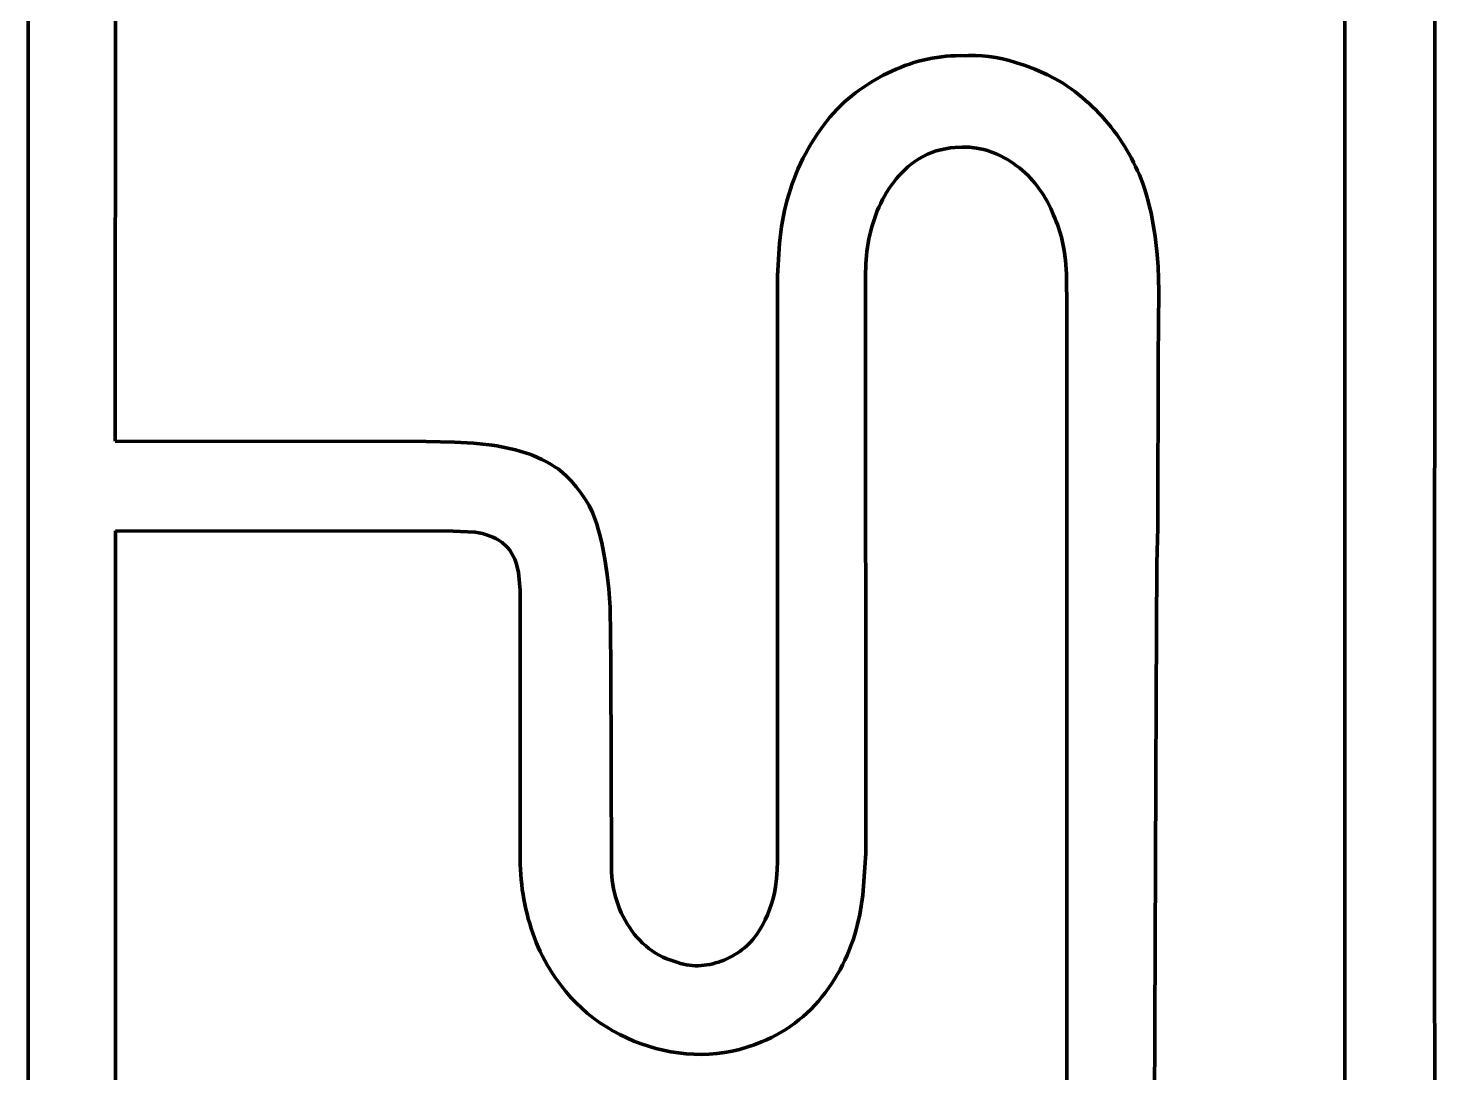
# Model space of a CAD drawing. Header units: millimetres. Extents: x 0 to 494, y 0 to 218.
# Drawn here: x 69.1 to 78.41, y 74.21 to 81.13 of the extents above; entities that cross this region are included whole.
import ezdxf

# ---------------------------------------------------------------- set-up
doc = ezdxf.new("R2010")
doc.units = ezdxf.units.MM
doc.layers.add('color#000000ff', color=7, linetype='Continuous', lineweight=100)
doc.layers.add('color#ffffffff', color=7, linetype='Continuous', lineweight=100)

msp = doc.modelspace()

# ---------------------------------------------------------------- linework, layer by layer
at = {"layer": 'color#000000ff'}
for p, q in [((69.6766, 78.3906), (69.6774, 82.8984)), ((69.0998, 82.8734), (69.0998, 72.1462)), ((78.4122, 75.0945), (78.4139, 81.3348)), ((77.8176, 81.3077), (77.8182, 73.5042)), ((75.1778, 80.9398), (75.1468, 80.9365)), ((75.2089, 80.9422), (75.1778, 80.9398)), ((75.2402, 80.9435), (75.2089, 80.9422)), ((75.2716, 80.9439), (75.2402, 80.9435)), ((75.303, 80.9432), (75.2716, 80.9439)), ((75.3258, 80.9441), (75.303, 80.9432)), ((75.3486, 80.9444), (75.3258, 80.9441)), ((75.3713, 80.9441), (75.3486, 80.9444)), ((75.4165, 80.9418), (75.3713, 80.9441)), ((75.4614, 80.9373), (75.4165, 80.9418)), ((74.8469, 80.8545), (74.8183, 80.8418)), ((74.8758, 80.8664), (74.8469, 80.8545)), ((74.9049, 80.8776), (74.8758, 80.8664)), ((74.9344, 80.8879), (74.9049, 80.8776)), ((74.9641, 80.8975), (74.9344, 80.8879)), ((74.994, 80.9062), (74.9641, 80.8975)), ((75.0242, 80.914), (74.994, 80.9062)), ((75.0546, 80.921), (75.0242, 80.914)), ((75.0851, 80.9271), (75.0546, 80.921)), ((75.1159, 80.9323), (75.0851, 80.9271)), ((75.1468, 80.9365), (75.1159, 80.9323)), ((75.5061, 80.9307), (75.4614, 80.9373)), ((75.5504, 80.9221), (75.5061, 80.9307)), ((75.5943, 80.9117), (75.5504, 80.9221)), ((75.6378, 80.8995), (75.5943, 80.9117)), ((75.7023, 80.8782), (75.6378, 80.8995)), ((75.7657, 80.8536), (75.7023, 80.8782)), ((75.8484, 80.8164), (75.7657, 80.8536)), ((74.6805, 80.7677), (74.6541, 80.7509)), ((74.7073, 80.7839), (74.6805, 80.7677)), ((74.7345, 80.7994), (74.7073, 80.7839)), ((74.7621, 80.8143), (74.7345, 80.7994)), ((74.79, 80.8284), (74.7621, 80.8143)), ((74.8183, 80.8418), (74.79, 80.8284)), ((75.9287, 80.775), (75.8484, 80.8164)), ((75.9547, 80.7585), (75.9287, 80.775)), ((75.9803, 80.7414), (75.9547, 80.7585)), ((74.5529, 80.6776), (74.5288, 80.6578)), ((74.5775, 80.6968), (74.5529, 80.6776)), ((74.6026, 80.7154), (74.5775, 80.6968)), ((74.6282, 80.7335), (74.6026, 80.7154)), ((74.6541, 80.7509), (74.6282, 80.7335)), ((76.0054, 80.7237), (75.9803, 80.7414)), ((76.0301, 80.7055), (76.0054, 80.7237)), ((76.0544, 80.6866), (76.0301, 80.7055)), ((76.0782, 80.6672), (76.0544, 80.6866)), ((76.1015, 80.6473), (76.0782, 80.6672)), ((74.4567, 80.5904), (74.4322, 80.5634)), ((74.482, 80.6167), (74.4567, 80.5904)), ((74.5051, 80.6375), (74.482, 80.6167)), ((74.5288, 80.6578), (74.5051, 80.6375)), ((76.1243, 80.6268), (76.1015, 80.6473)), ((76.1467, 80.6058), (76.1243, 80.6268)), ((76.1686, 80.5843), (76.1467, 80.6058)), ((76.1899, 80.5623), (76.1686, 80.5843)), ((74.3631, 80.4786), (74.3417, 80.4492)), ((74.3854, 80.5075), (74.3631, 80.4786)), ((74.4084, 80.5357), (74.3854, 80.5075)), ((74.4322, 80.5634), (74.4084, 80.5357)), ((76.2108, 80.5398), (76.1899, 80.5623)), ((76.2311, 80.5168), (76.2108, 80.5398)), ((76.251, 80.4934), (76.2311, 80.5168)), ((76.2702, 80.4696), (76.251, 80.4934)), ((74.3011, 80.3887), (74.282, 80.3577)), ((74.321, 80.4192), (74.3011, 80.3887)), ((74.3417, 80.4492), (74.321, 80.4192)), ((76.289, 80.4453), (76.2702, 80.4696)), ((76.3072, 80.4206), (76.289, 80.4453)), ((76.3248, 80.3954), (76.3072, 80.4206)), ((76.3419, 80.3699), (76.3248, 80.3954)), ((74.2463, 80.2942), (74.2296, 80.2618)), ((74.2638, 80.3262), (74.2463, 80.2942)), ((74.282, 80.3577), (74.2638, 80.3262)), ((75.0252, 80.2766), (75.0537, 80.2903)), ((75.0537, 80.2903), (75.083, 80.3023)), ((75.083, 80.3023), (75.1129, 80.3124)), ((75.1129, 80.3124), (75.1435, 80.3209)), ((75.1435, 80.3209), (75.1745, 80.3276)), ((75.1745, 80.3276), (75.2059, 80.3327)), ((75.2059, 80.3327), (75.2375, 80.3362)), ((75.2375, 80.3362), (75.2852, 80.3383)), ((75.2852, 80.3383), (75.3327, 80.3369)), ((75.3327, 80.3369), (75.3799, 80.3321)), ((75.3799, 80.3321), (75.404, 80.3274)), ((75.404, 80.3274), (75.4279, 80.3217)), ((75.4279, 80.3217), (75.4514, 80.315)), ((75.4514, 80.315), (75.4745, 80.3074)), ((75.4745, 80.3074), (75.4972, 80.2988)), ((75.4972, 80.2988), (75.5195, 80.2893)), ((75.5195, 80.2893), (75.5415, 80.279)), ((76.3584, 80.3441), (76.3419, 80.3699)), ((76.3744, 80.3178), (76.3584, 80.3441)), ((76.3897, 80.2912), (76.3744, 80.3178)), ((76.4045, 80.2643), (76.3897, 80.2912)), ((74.1987, 80.1958), (74.1844, 80.1623)), ((74.2137, 80.229), (74.1987, 80.1958)), ((74.2296, 80.2618), (74.2137, 80.229)), ((74.904, 80.1877), (74.9244, 80.2065)), ((74.9244, 80.2065), (74.9457, 80.2245)), ((74.9457, 80.2245), (74.9711, 80.2437)), ((74.9711, 80.2437), (74.9976, 80.2611)), ((74.9976, 80.2611), (75.0252, 80.2766)), ((75.5415, 80.279), (75.563, 80.2678)), ((75.563, 80.2678), (75.584, 80.2558)), ((75.584, 80.2558), (75.6046, 80.243)), ((75.6046, 80.243), (75.6247, 80.2294)), ((75.6247, 80.2294), (75.6444, 80.2152)), ((75.6444, 80.2152), (75.6635, 80.2002)), ((75.6635, 80.2002), (75.6821, 80.1845)), ((76.4187, 80.237), (76.4045, 80.2643)), ((76.4322, 80.2095), (76.4187, 80.237)), ((76.4452, 80.1816), (76.4322, 80.2095)), ((74.171, 80.1283), (74.1584, 80.0941)), ((74.1844, 80.1623), (74.171, 80.1283)), ((74.8143, 80.0837), (74.8306, 80.1058)), ((74.8306, 80.1058), (74.8477, 80.1273)), ((74.8477, 80.1273), (74.8656, 80.1481)), ((74.8656, 80.1481), (74.8844, 80.1683)), ((74.8844, 80.1683), (74.904, 80.1877)), ((75.6821, 80.1845), (75.7002, 80.1682)), ((75.7002, 80.1682), (75.7178, 80.1513)), ((75.7178, 80.1513), (75.7347, 80.1337)), ((75.7347, 80.1337), (75.7511, 80.1156)), ((75.7511, 80.1156), (75.767, 80.097)), ((76.4575, 80.1534), (76.4452, 80.1816)), ((76.4692, 80.125), (76.4575, 80.1534)), ((76.4802, 80.0963), (76.4692, 80.125)), ((74.1357, 80.0248), (74.1256, 79.9897)), ((74.1466, 80.0596), (74.1357, 80.0248)), ((74.1584, 80.0941), (74.1466, 80.0596)), ((74.7571, 79.9901), (74.7702, 80.0142)), ((74.7702, 80.0142), (74.7841, 80.0379)), ((74.7841, 80.0379), (74.7988, 80.0611)), ((74.7988, 80.0611), (74.8143, 80.0837)), ((75.767, 80.097), (75.7822, 80.0779)), ((75.7822, 80.0779), (75.7968, 80.0583)), ((75.7968, 80.0583), (75.8107, 80.0382)), ((75.8107, 80.0382), (75.824, 80.0178)), ((75.824, 80.0178), (75.8366, 79.9969)), ((76.493, 80.058), (76.4802, 80.0963)), ((76.5048, 80.0194), (76.493, 80.058)), ((76.5156, 79.9807), (76.5048, 80.0194)), ((74.108, 79.9189), (74.1005, 79.8832)), ((74.1164, 79.9544), (74.108, 79.9189)), ((74.1256, 79.9897), (74.1164, 79.9544)), ((74.7123, 79.8894), (74.7223, 79.9151)), ((74.7223, 79.9151), (74.7332, 79.9405)), ((74.7332, 79.9405), (74.7447, 79.9655)), ((74.7447, 79.9655), (74.7571, 79.9901)), ((75.8366, 79.9969), (75.8486, 79.9757)), ((75.8486, 79.9757), (75.8598, 79.9541)), ((75.8598, 79.9541), (75.8704, 79.9322)), ((75.8704, 79.9322), (75.8802, 79.91)), ((76.5255, 79.9418), (76.5156, 79.9807)), ((76.5345, 79.9028), (76.5255, 79.9418)), ((74.0938, 79.8473), (74.088, 79.8114)), ((74.1005, 79.8832), (74.0938, 79.8473)), ((74.6864, 79.8105), (74.6943, 79.837)), ((74.6943, 79.837), (74.7029, 79.8634)), ((74.7029, 79.8634), (74.7123, 79.8894)), ((75.8802, 79.91), (75.8893, 79.8876)), ((75.8893, 79.8876), (75.8985, 79.8672)), ((75.8985, 79.8672), (75.907, 79.8465)), ((75.907, 79.8465), (75.9149, 79.8257)), ((75.9149, 79.8257), (75.9223, 79.8047)), ((76.5426, 79.8636), (76.5345, 79.9028)), ((76.5498, 79.8243), (76.5426, 79.8636)), ((76.5563, 79.7848), (76.5498, 79.8243)), ((74.0789, 79.739), (74.0757, 79.7028)), ((74.083, 79.7752), (74.0789, 79.739)), ((74.088, 79.8114), (74.083, 79.7752)), ((74.662, 79.7023), (74.667, 79.7296)), ((74.667, 79.7296), (74.6728, 79.7567)), ((74.6728, 79.7567), (74.6793, 79.7837)), ((74.6793, 79.7837), (74.6864, 79.8105)), ((75.9223, 79.8047), (75.929, 79.7836)), ((75.929, 79.7836), (75.9408, 79.741)), ((75.9408, 79.741), (75.9506, 79.6979)), ((76.562, 79.7452), (76.5563, 79.7848)), ((76.5671, 79.7055), (76.562, 79.7452)), ((74.0733, 79.6664), (74.0607, 79.4856)), ((74.0757, 79.7028), (74.0733, 79.6664)), ((74.6508, 79.6201), (74.6538, 79.6476)), ((74.6538, 79.6476), (74.6576, 79.675)), ((74.6576, 79.675), (74.662, 79.7023)), ((75.9506, 79.6979), (75.9585, 79.6544)), ((75.9585, 79.6544), (75.9673, 79.5885)), ((76.5714, 79.6657), (76.5671, 79.7055)), ((76.5752, 79.6258), (76.5714, 79.6657)), ((74.6455, 79.5379), (74.6466, 79.5653)), ((74.6466, 79.5653), (74.6484, 79.5927)), ((74.6484, 79.5927), (74.6508, 79.6201)), ((75.9673, 79.5885), (75.9742, 79.4998)), ((76.5809, 79.5458), (76.5752, 79.6258)), ((76.5847, 79.4656), (76.5809, 79.5458)), ((74.0607, 79.4856), (74.0608, 75.6087)), ((74.645, 79.5107), (74.6455, 79.5379)), ((74.6452, 75.6606), (74.645, 79.5107)), ((75.9742, 79.4998), (75.977, 79.2554)), ((76.5867, 79.3851), (76.5847, 79.4656)), ((76.5821, 78.9435), (76.5867, 79.3851)), ((75.977, 79.2554), (75.977, 73.4279)), ((76.5799, 77.8165), (76.5821, 78.9435)), ((71.7354, 78.389), (69.6766, 78.3906)), ((71.9224, 78.384), (71.7354, 78.389)), ((72.0481, 78.3769), (71.9224, 78.384)), ((72.1107, 78.3711), (72.0481, 78.3769)), ((72.1729, 78.3634), (72.1107, 78.3711)), ((72.2038, 78.3587), (72.1729, 78.3634)), ((72.2346, 78.3533), (72.2038, 78.3587)), ((72.2651, 78.3473), (72.2346, 78.3533)), ((72.2955, 78.3406), (72.2651, 78.3473)), ((72.3256, 78.3331), (72.2955, 78.3406)), ((72.3555, 78.3248), (72.3256, 78.3331)), ((72.3851, 78.3157), (72.3555, 78.3248)), ((72.4144, 78.3057), (72.3851, 78.3157)), ((72.4435, 78.2947), (72.4144, 78.3057)), ((72.4721, 78.2827), (72.4435, 78.2947)), ((72.5004, 78.2697), (72.4721, 78.2827)), ((72.5284, 78.2556), (72.5004, 78.2697)), ((72.5559, 78.2404), (72.5284, 78.2556)), ((72.583, 78.224), (72.5559, 78.2404)), ((72.6097, 78.2064), (72.583, 78.224)), ((72.6227, 78.1959), (72.6097, 78.2064)), ((72.6604, 78.1626), (72.6227, 78.1959)), ((72.696, 78.1269), (72.6604, 78.1626)), ((72.7294, 78.0891), (72.696, 78.1269)), ((72.7602, 78.0492), (72.7294, 78.0891)), ((72.7884, 78.0075), (72.7602, 78.0492)), ((72.8136, 77.9639), (72.7884, 78.0075)), ((72.8359, 77.9188), (72.8136, 77.9639)), ((72.8549, 77.8722), (72.8359, 77.9188)), ((72.8656, 77.8403), (72.8549, 77.8722)), ((69.6778, 71.7073), (69.6778, 77.796)), ((69.6778, 77.796), (71.9139, 77.7955)), ((71.9139, 77.7955), (72.0594, 77.7875)), ((72.0594, 77.7875), (72.1073, 77.7785)), ((72.1073, 77.7785), (72.1421, 77.7687)), ((72.8748, 77.808), (72.8656, 77.8403)), ((72.8828, 77.778), (72.8748, 77.808)), ((72.8973, 77.7179), (72.8828, 77.778)), ((76.5737, 77.5834), (76.5799, 77.8165)), ((72.1421, 77.7687), (72.1758, 77.7558)), ((72.1758, 77.7558), (72.1975, 77.7452)), ((72.1975, 77.7452), (72.2184, 77.733)), ((72.2184, 77.733), (72.2384, 77.719)), ((72.2384, 77.719), (72.2481, 77.7113)), ((72.2481, 77.7113), (72.2571, 77.7035)), ((72.2571, 77.7035), (72.2656, 77.6954)), ((72.2656, 77.6954), (72.2736, 77.6869)), ((72.2736, 77.6869), (72.2881, 77.669)), ((72.9099, 77.6574), (72.8973, 77.7179)), ((72.2881, 77.669), (72.3008, 77.65)), ((72.3008, 77.65), (72.3118, 77.63)), ((72.3118, 77.63), (72.3212, 77.6092)), ((72.3212, 77.6092), (72.3327, 77.5766)), ((72.9207, 77.5966), (72.9099, 77.6574)), ((72.9339, 77.505), (72.9207, 77.5966)), ((72.3327, 77.5766), (72.3459, 77.5198)), ((72.3459, 77.5198), (72.3572, 77.4047)), ((72.9438, 77.4129), (72.9339, 77.505)), ((76.5684, 76.6896), (76.5737, 77.5834)), ((72.3572, 77.4047), (72.3578, 75.6859)), ((72.9526, 77.2895), (72.9438, 77.4129)), ((72.9585, 76.9187), (72.9526, 77.2895)), ((72.9612, 75.5626), (72.9585, 76.9187)), ((76.5564, 73.8646), (76.5684, 76.6896)), ((72.3578, 75.6859), (72.3572, 75.653)), ((72.3572, 75.653), (72.3573, 75.62)), ((74.6258, 75.3842), (74.6452, 75.6606)), ((72.3573, 75.62), (72.3581, 75.587)), ((72.3581, 75.587), (72.3595, 75.554)), ((72.3595, 75.554), (72.3616, 75.521)), ((72.9621, 75.5354), (72.9612, 75.5626)), ((74.0599, 75.5516), (74.0556, 75.4945)), ((74.0608, 75.6087), (74.0599, 75.5516)), ((72.3616, 75.521), (72.3643, 75.488)), ((72.3643, 75.488), (72.3678, 75.4551)), ((72.3678, 75.4551), (72.3719, 75.4222)), ((72.9641, 75.5082), (72.9621, 75.5354)), ((72.9671, 75.4809), (72.9641, 75.5082)), ((72.9711, 75.4536), (72.9671, 75.4809)), ((72.9762, 75.4264), (72.9711, 75.4536)), ((74.0556, 75.4945), (74.0477, 75.4377)), ((72.3719, 75.4222), (72.3767, 75.3894)), ((72.3767, 75.3894), (72.3822, 75.3567)), ((72.3822, 75.3567), (72.3885, 75.3242)), ((72.9822, 75.3993), (72.9762, 75.4264)), ((72.9892, 75.3725), (72.9822, 75.3993)), ((72.9973, 75.3458), (72.9892, 75.3725)), ((74.0316, 75.3629), (74.021, 75.3262)), ((74.0405, 75.4001), (74.0316, 75.3629)), ((74.0477, 75.4377), (74.0405, 75.4001)), ((74.6073, 75.2554), (74.6258, 75.3842)), ((72.3885, 75.3242), (72.3954, 75.2918)), ((72.3954, 75.2918), (72.4031, 75.2595)), ((72.4031, 75.2595), (72.4114, 75.2275)), ((73.0063, 75.3195), (72.9973, 75.3458)), ((73.0163, 75.2935), (73.0063, 75.3195)), ((73.0273, 75.268), (73.0163, 75.2935)), ((73.0392, 75.2429), (73.0273, 75.268)), ((74.0088, 75.29), (73.9949, 75.2545)), ((74.021, 75.3262), (74.0088, 75.29)), ((72.4114, 75.2275), (72.4205, 75.1957)), ((72.4205, 75.1957), (72.4304, 75.1641)), ((73.0521, 75.2184), (73.0392, 75.2429)), ((73.0659, 75.1944), (73.0521, 75.2184)), ((73.0807, 75.1711), (73.0659, 75.1944)), ((73.0964, 75.1485), (73.0807, 75.1711)), ((73.9619, 75.1859), (73.9427, 75.153)), ((73.9792, 75.2198), (73.9619, 75.1859)), ((73.9949, 75.2545), (73.9792, 75.2198)), ((74.5829, 75.1572), (74.5919, 75.1918)), ((74.5919, 75.1918), (74.6073, 75.2554)), ((72.4304, 75.1641), (72.441, 75.1328)), ((72.441, 75.1328), (72.4523, 75.1018)), ((72.4523, 75.1018), (72.4644, 75.0711)), ((73.113, 75.1267), (73.0964, 75.1485)), ((73.1306, 75.1056), (73.113, 75.1267)), ((73.149, 75.0855), (73.1306, 75.1056)), ((73.1684, 75.0662), (73.149, 75.0855)), ((73.8858, 75.076), (73.8719, 75.0622)), ((73.899, 75.0903), (73.8858, 75.076)), ((73.9218, 75.1211), (73.899, 75.0903)), ((73.9427, 75.153), (73.9218, 75.1211)), ((74.5498, 75.0545), (74.5618, 75.0884)), ((74.5618, 75.0884), (74.5728, 75.1227)), ((74.5728, 75.1227), (74.5829, 75.1572)), ((78.4131, 73.9351), (78.4122, 75.0945)), ((72.4644, 75.0711), (72.4773, 75.0406)), ((72.4773, 75.0406), (72.4909, 75.0106)), ((72.4909, 75.0106), (72.5053, 74.9809)), ((72.5053, 74.9809), (72.5205, 74.9516)), ((73.1886, 75.048), (73.1684, 75.0662)), ((73.2097, 75.0308), (73.1886, 75.048)), ((73.2317, 75.0146), (73.2097, 75.0308)), ((73.2546, 74.9997), (73.2317, 75.0146)), ((73.2783, 74.9859), (73.2546, 74.9997)), ((73.3029, 74.9734), (73.2783, 74.9859)), ((73.761, 74.9803), (73.7436, 74.971)), ((73.7782, 74.9903), (73.761, 74.9803)), ((73.7949, 75.0009), (73.7782, 74.9903)), ((73.8112, 75.012), (73.7949, 75.0009)), ((73.8271, 75.0238), (73.8112, 75.012)), ((73.8425, 75.0361), (73.8271, 75.0238)), ((73.8575, 75.0489), (73.8425, 75.0361)), ((73.8719, 75.0622), (73.8575, 75.0489)), ((74.5079, 74.9545), (74.5229, 74.9874)), ((74.5229, 74.9874), (74.5368, 75.0208)), ((74.5368, 75.0208), (74.5498, 75.0545)), ((72.5205, 74.9516), (72.5364, 74.9227)), ((72.5364, 74.9227), (72.5532, 74.8942)), ((72.5532, 74.8942), (72.5707, 74.8662)), ((73.3283, 74.9623), (73.3029, 74.9734)), ((73.3546, 74.9525), (73.3283, 74.9623)), ((73.3816, 74.9441), (73.3546, 74.9525)), ((73.4005, 74.9372), (73.3816, 74.9441)), ((73.4196, 74.9313), (73.4005, 74.9372)), ((73.4388, 74.9265), (73.4196, 74.9313)), ((73.4581, 74.9226), (73.4388, 74.9265)), ((73.4775, 74.9198), (73.4581, 74.9226)), ((73.497, 74.9179), (73.4775, 74.9198)), ((73.5165, 74.9169), (73.497, 74.9179)), ((73.536, 74.9169), (73.5165, 74.9169)), ((73.5556, 74.9178), (73.536, 74.9169)), ((73.575, 74.9195), (73.5556, 74.9178)), ((73.5944, 74.9221), (73.575, 74.9195)), ((73.6137, 74.9255), (73.5944, 74.9221)), ((73.6329, 74.9298), (73.6137, 74.9255)), ((73.6519, 74.9348), (73.6329, 74.9298)), ((73.6707, 74.9406), (73.6519, 74.9348)), ((73.6893, 74.9471), (73.6707, 74.9406)), ((73.7077, 74.9544), (73.6893, 74.9471)), ((73.7258, 74.9624), (73.7077, 74.9544)), ((73.7436, 74.971), (73.7258, 74.9624)), ((74.4575, 74.8584), (74.4753, 74.8899)), ((74.4753, 74.8899), (74.4921, 74.922)), ((74.4921, 74.922), (74.5079, 74.9545)), ((72.5707, 74.8662), (72.5891, 74.8387)), ((72.5891, 74.8387), (72.6082, 74.8116)), ((72.6082, 74.8116), (72.6282, 74.7851)), ((74.3988, 74.7673), (74.4193, 74.797)), ((74.4193, 74.797), (74.4389, 74.8274)), ((74.4389, 74.8274), (74.4575, 74.8584)), ((72.6282, 74.7851), (72.6598, 74.7451)), ((72.6598, 74.7451), (72.6932, 74.7067)), ((72.6932, 74.7067), (72.7285, 74.6699)), ((74.3321, 74.6823), (74.3552, 74.7099)), ((74.3552, 74.7099), (74.3775, 74.7382)), ((74.3775, 74.7382), (74.3988, 74.7673)), ((72.7285, 74.6699), (72.7654, 74.6348)), ((72.7654, 74.6348), (72.804, 74.6013)), ((74.2574, 74.6046), (74.2832, 74.6296)), ((74.2832, 74.6296), (74.308, 74.6556)), ((74.308, 74.6556), (74.3321, 74.6823)), ((72.804, 74.6013), (72.844, 74.5696)), ((72.844, 74.5696), (72.8854, 74.5396)), ((72.8854, 74.5396), (72.9282, 74.5115)), ((74.1163, 74.4944), (74.1462, 74.5143)), ((74.1462, 74.5143), (74.1752, 74.5353)), ((74.1752, 74.5353), (74.2035, 74.5574)), ((74.2035, 74.5574), (74.2309, 74.5805)), ((74.2309, 74.5805), (74.2574, 74.6046)), ((72.9282, 74.5115), (72.9721, 74.4852)), ((72.9721, 74.4852), (73.0171, 74.4608)), ((73.0171, 74.4608), (73.0632, 74.4383)), ((73.0632, 74.4383), (73.1102, 74.4178)), ((73.9552, 74.4128), (73.989, 74.4266)), ((73.989, 74.4266), (74.022, 74.4417)), ((74.022, 74.4417), (74.0542, 74.458)), ((74.0542, 74.458), (74.0857, 74.4756)), ((74.0857, 74.4756), (74.1163, 74.4944)), ((73.1102, 74.4178), (73.158, 74.3994)), ((73.158, 74.3994), (73.2065, 74.383)), ((73.2065, 74.383), (73.2556, 74.3687)), ((73.2556, 74.3687), (73.3053, 74.3566)), ((73.3053, 74.3566), (73.3554, 74.3466)), ((73.3554, 74.3466), (73.4058, 74.3389)), ((73.4058, 74.3389), (73.4565, 74.3334)), ((73.4565, 74.3334), (73.5073, 74.3303)), ((73.5073, 74.3303), (73.5582, 74.3295)), ((73.5582, 74.3295), (73.609, 74.3311)), ((73.609, 74.3311), (73.6597, 74.3351)), ((73.6597, 74.3351), (73.7101, 74.3416)), ((73.7101, 74.3416), (73.7602, 74.3506)), ((73.7602, 74.3506), (73.8098, 74.3622)), ((73.8098, 74.3622), (73.859, 74.3764)), ((73.859, 74.3764), (73.9075, 74.3933)), ((73.9075, 74.3933), (73.9552, 74.4128))]:
    msp.add_line(p, q, dxfattribs=at)
at = {"layer": 'color#ffffffff'}
for p, q in [((69.6774, 82.8984), (69.6766, 78.3906)), ((69.0998, 72.1462), (69.0998, 82.8734)), ((78.4139, 81.3348), (78.4122, 75.0945)), ((77.8182, 73.5042), (77.8176, 81.3077)), ((75.1468, 80.9365), (75.1778, 80.9398)), ((75.1778, 80.9398), (75.2089, 80.9422)), ((75.2089, 80.9422), (75.2402, 80.9435)), ((75.2402, 80.9435), (75.2716, 80.9439)), ((75.2716, 80.9439), (75.303, 80.9432)), ((75.303, 80.9432), (75.3258, 80.9441)), ((75.3258, 80.9441), (75.3486, 80.9444)), ((75.3486, 80.9444), (75.3713, 80.9441)), ((75.3713, 80.9441), (75.4165, 80.9418)), ((75.4165, 80.9418), (75.4614, 80.9373)), ((74.8183, 80.8418), (74.8469, 80.8545)), ((74.8469, 80.8545), (74.8758, 80.8664)), ((74.8758, 80.8664), (74.9049, 80.8776)), ((74.9049, 80.8776), (74.9344, 80.8879)), ((74.9344, 80.8879), (74.9641, 80.8975)), ((74.9641, 80.8975), (74.994, 80.9062)), ((74.994, 80.9062), (75.0242, 80.914)), ((75.0242, 80.914), (75.0546, 80.921)), ((75.0546, 80.921), (75.0851, 80.9271)), ((75.0851, 80.9271), (75.1159, 80.9323)), ((75.1159, 80.9323), (75.1468, 80.9365)), ((75.4614, 80.9373), (75.5061, 80.9307)), ((75.5061, 80.9307), (75.5504, 80.9221)), ((75.5504, 80.9221), (75.5943, 80.9117)), ((75.5943, 80.9117), (75.6378, 80.8995)), ((75.6378, 80.8995), (75.7023, 80.8782)), ((75.7023, 80.8782), (75.7657, 80.8536)), ((75.7657, 80.8536), (75.8484, 80.8164)), ((74.6541, 80.7509), (74.6805, 80.7677)), ((74.6805, 80.7677), (74.7073, 80.7839)), ((74.7073, 80.7839), (74.7345, 80.7994)), ((74.7345, 80.7994), (74.7621, 80.8143)), ((74.7621, 80.8143), (74.79, 80.8284)), ((74.79, 80.8284), (74.8183, 80.8418)), ((75.8484, 80.8164), (75.9287, 80.775)), ((75.9287, 80.775), (75.9547, 80.7585)), ((75.9547, 80.7585), (75.9803, 80.7414)), ((74.5288, 80.6578), (74.5529, 80.6776)), ((74.5529, 80.6776), (74.5775, 80.6968)), ((74.5775, 80.6968), (74.6026, 80.7154)), ((74.6026, 80.7154), (74.6282, 80.7335)), ((74.6282, 80.7335), (74.6541, 80.7509)), ((75.9803, 80.7414), (76.0054, 80.7237)), ((76.0054, 80.7237), (76.0301, 80.7055)), ((76.0301, 80.7055), (76.0544, 80.6866)), ((76.0544, 80.6866), (76.0782, 80.6672)), ((76.0782, 80.6672), (76.1015, 80.6473)), ((74.4322, 80.5634), (74.4567, 80.5904)), ((74.4567, 80.5904), (74.482, 80.6167)), ((74.482, 80.6167), (74.5051, 80.6375)), ((74.5051, 80.6375), (74.5288, 80.6578)), ((76.1015, 80.6473), (76.1243, 80.6268)), ((76.1243, 80.6268), (76.1467, 80.6058)), ((76.1467, 80.6058), (76.1686, 80.5843)), ((76.1686, 80.5843), (76.1899, 80.5623)), ((74.3417, 80.4492), (74.3631, 80.4786)), ((74.3631, 80.4786), (74.3854, 80.5075)), ((74.3854, 80.5075), (74.4084, 80.5357)), ((74.4084, 80.5357), (74.4322, 80.5634)), ((76.1899, 80.5623), (76.2108, 80.5398)), ((76.2108, 80.5398), (76.2311, 80.5168)), ((76.2311, 80.5168), (76.251, 80.4934)), ((76.251, 80.4934), (76.2702, 80.4696)), ((74.282, 80.3577), (74.3011, 80.3887)), ((74.3011, 80.3887), (74.321, 80.4192)), ((74.321, 80.4192), (74.3417, 80.4492)), ((76.2702, 80.4696), (76.289, 80.4453)), ((76.289, 80.4453), (76.3072, 80.4206)), ((76.3072, 80.4206), (76.3248, 80.3954)), ((76.3248, 80.3954), (76.3419, 80.3699)), ((74.2296, 80.2618), (74.2463, 80.2942)), ((74.2463, 80.2942), (74.2638, 80.3262)), ((74.2638, 80.3262), (74.282, 80.3577)), ((75.0537, 80.2903), (75.0252, 80.2766)), ((75.083, 80.3023), (75.0537, 80.2903)), ((75.1129, 80.3124), (75.083, 80.3023)), ((75.1435, 80.3209), (75.1129, 80.3124)), ((75.1745, 80.3276), (75.1435, 80.3209)), ((75.2059, 80.3327), (75.1745, 80.3276)), ((75.2375, 80.3362), (75.2059, 80.3327)), ((75.2852, 80.3383), (75.2375, 80.3362)), ((75.3327, 80.3369), (75.2852, 80.3383)), ((75.3799, 80.3321), (75.3327, 80.3369)), ((75.404, 80.3274), (75.3799, 80.3321)), ((75.4279, 80.3217), (75.404, 80.3274)), ((75.4514, 80.315), (75.4279, 80.3217)), ((75.4745, 80.3074), (75.4514, 80.315)), ((75.4972, 80.2988), (75.4745, 80.3074)), ((75.5195, 80.2893), (75.4972, 80.2988)), ((75.5415, 80.279), (75.5195, 80.2893)), ((76.3419, 80.3699), (76.3584, 80.3441)), ((76.3584, 80.3441), (76.3744, 80.3178)), ((76.3744, 80.3178), (76.3897, 80.2912)), ((76.3897, 80.2912), (76.4045, 80.2643)), ((74.1844, 80.1623), (74.1987, 80.1958)), ((74.1987, 80.1958), (74.2137, 80.229)), ((74.2137, 80.229), (74.2296, 80.2618)), ((74.9244, 80.2065), (74.904, 80.1877)), ((74.9457, 80.2245), (74.9244, 80.2065)), ((74.9711, 80.2437), (74.9457, 80.2245)), ((74.9976, 80.2611), (74.9711, 80.2437)), ((75.0252, 80.2766), (74.9976, 80.2611)), ((75.563, 80.2678), (75.5415, 80.279)), ((75.584, 80.2558), (75.563, 80.2678)), ((75.6046, 80.243), (75.584, 80.2558)), ((75.6247, 80.2294), (75.6046, 80.243)), ((75.6444, 80.2152), (75.6247, 80.2294)), ((75.6635, 80.2002), (75.6444, 80.2152)), ((75.6821, 80.1845), (75.6635, 80.2002)), ((76.4045, 80.2643), (76.4187, 80.237)), ((76.4187, 80.237), (76.4322, 80.2095)), ((76.4322, 80.2095), (76.4452, 80.1816)), ((74.1584, 80.0941), (74.171, 80.1283)), ((74.171, 80.1283), (74.1844, 80.1623)), ((74.8306, 80.1058), (74.8143, 80.0837)), ((74.8477, 80.1273), (74.8306, 80.1058)), ((74.8656, 80.1481), (74.8477, 80.1273)), ((74.8844, 80.1683), (74.8656, 80.1481)), ((74.904, 80.1877), (74.8844, 80.1683)), ((75.7002, 80.1682), (75.6821, 80.1845)), ((75.7178, 80.1513), (75.7002, 80.1682)), ((75.7347, 80.1337), (75.7178, 80.1513)), ((75.7511, 80.1156), (75.7347, 80.1337)), ((75.767, 80.097), (75.7511, 80.1156)), ((76.4452, 80.1816), (76.4575, 80.1534)), ((76.4575, 80.1534), (76.4692, 80.125)), ((76.4692, 80.125), (76.4802, 80.0963)), ((74.1256, 79.9897), (74.1357, 80.0248)), ((74.1357, 80.0248), (74.1466, 80.0596)), ((74.1466, 80.0596), (74.1584, 80.0941)), ((74.7702, 80.0142), (74.7571, 79.9901)), ((74.7841, 80.0379), (74.7702, 80.0142)), ((74.7988, 80.0611), (74.7841, 80.0379)), ((74.8143, 80.0837), (74.7988, 80.0611)), ((75.7822, 80.0779), (75.767, 80.097)), ((75.7968, 80.0583), (75.7822, 80.0779)), ((75.8107, 80.0382), (75.7968, 80.0583)), ((75.824, 80.0178), (75.8107, 80.0382)), ((75.8366, 79.9969), (75.824, 80.0178)), ((76.4802, 80.0963), (76.493, 80.058)), ((76.493, 80.058), (76.5048, 80.0194)), ((76.5048, 80.0194), (76.5156, 79.9807)), ((74.1005, 79.8832), (74.108, 79.9189)), ((74.108, 79.9189), (74.1164, 79.9544)), ((74.1164, 79.9544), (74.1256, 79.9897)), ((74.7223, 79.9151), (74.7123, 79.8894)), ((74.7332, 79.9405), (74.7223, 79.9151)), ((74.7447, 79.9655), (74.7332, 79.9405)), ((74.7571, 79.9901), (74.7447, 79.9655)), ((75.8486, 79.9757), (75.8366, 79.9969)), ((75.8598, 79.9541), (75.8486, 79.9757)), ((75.8704, 79.9322), (75.8598, 79.9541)), ((75.8802, 79.91), (75.8704, 79.9322)), ((76.5156, 79.9807), (76.5255, 79.9418)), ((76.5255, 79.9418), (76.5345, 79.9028)), ((74.088, 79.8114), (74.0938, 79.8473)), ((74.0938, 79.8473), (74.1005, 79.8832)), ((74.6943, 79.837), (74.6864, 79.8105)), ((74.7029, 79.8634), (74.6943, 79.837)), ((74.7123, 79.8894), (74.7029, 79.8634)), ((75.8893, 79.8876), (75.8802, 79.91)), ((75.8985, 79.8672), (75.8893, 79.8876)), ((75.907, 79.8465), (75.8985, 79.8672)), ((75.9149, 79.8257), (75.907, 79.8465)), ((75.9223, 79.8047), (75.9149, 79.8257)), ((76.5345, 79.9028), (76.5426, 79.8636)), ((76.5426, 79.8636), (76.5498, 79.8243)), ((76.5498, 79.8243), (76.5563, 79.7848)), ((74.0757, 79.7028), (74.0789, 79.739)), ((74.0789, 79.739), (74.083, 79.7752)), ((74.083, 79.7752), (74.088, 79.8114)), ((74.667, 79.7296), (74.662, 79.7023)), ((74.6728, 79.7567), (74.667, 79.7296)), ((74.6793, 79.7837), (74.6728, 79.7567)), ((74.6864, 79.8105), (74.6793, 79.7837)), ((75.929, 79.7836), (75.9223, 79.8047)), ((75.9408, 79.741), (75.929, 79.7836)), ((75.9506, 79.6979), (75.9408, 79.741)), ((76.5563, 79.7848), (76.562, 79.7452)), ((76.562, 79.7452), (76.5671, 79.7055)), ((74.0607, 79.4856), (74.0733, 79.6664)), ((74.0733, 79.6664), (74.0757, 79.7028)), ((74.6538, 79.6476), (74.6508, 79.6201)), ((74.6576, 79.675), (74.6538, 79.6476)), ((74.662, 79.7023), (74.6576, 79.675)), ((75.9585, 79.6544), (75.9506, 79.6979)), ((75.9673, 79.5885), (75.9585, 79.6544)), ((76.5671, 79.7055), (76.5714, 79.6657)), ((76.5714, 79.6657), (76.5752, 79.6258)), ((74.6466, 79.5653), (74.6455, 79.5379)), ((74.6484, 79.5927), (74.6466, 79.5653)), ((74.6508, 79.6201), (74.6484, 79.5927)), ((75.9742, 79.4998), (75.9673, 79.5885)), ((76.5752, 79.6258), (76.5809, 79.5458)), ((76.5809, 79.5458), (76.5847, 79.4656)), ((74.0608, 75.6087), (74.0607, 79.4856)), ((74.6455, 79.5379), (74.645, 79.5107)), ((74.645, 79.5107), (74.6452, 75.6606)), ((75.977, 79.2554), (75.9742, 79.4998)), ((76.5847, 79.4656), (76.5867, 79.3851)), ((76.5867, 79.3851), (76.5821, 78.9435)), ((75.977, 73.4279), (75.977, 79.2554)), ((76.5821, 78.9435), (76.5799, 77.8165)), ((69.6766, 78.3906), (71.7354, 78.389)), ((71.7354, 78.389), (71.9224, 78.384)), ((71.9224, 78.384), (72.0481, 78.3769)), ((72.0481, 78.3769), (72.1107, 78.3711)), ((72.1107, 78.3711), (72.1729, 78.3634)), ((72.1729, 78.3634), (72.2038, 78.3587)), ((72.2038, 78.3587), (72.2346, 78.3533)), ((72.2346, 78.3533), (72.2651, 78.3473)), ((72.2651, 78.3473), (72.2955, 78.3406)), ((72.2955, 78.3406), (72.3256, 78.3331)), ((72.3256, 78.3331), (72.3555, 78.3248)), ((72.3555, 78.3248), (72.3851, 78.3157)), ((72.3851, 78.3157), (72.4144, 78.3057)), ((72.4144, 78.3057), (72.4435, 78.2947)), ((72.4435, 78.2947), (72.4721, 78.2827)), ((72.4721, 78.2827), (72.5004, 78.2697)), ((72.5004, 78.2697), (72.5284, 78.2556)), ((72.5284, 78.2556), (72.5559, 78.2404)), ((72.5559, 78.2404), (72.583, 78.224)), ((72.583, 78.224), (72.6097, 78.2064)), ((72.6097, 78.2064), (72.6227, 78.1959)), ((72.6227, 78.1959), (72.6604, 78.1626)), ((72.6604, 78.1626), (72.696, 78.1269)), ((72.696, 78.1269), (72.7294, 78.0891)), ((72.7294, 78.0891), (72.7602, 78.0492)), ((72.7602, 78.0492), (72.7884, 78.0075)), ((72.7884, 78.0075), (72.8136, 77.9639)), ((72.8136, 77.9639), (72.8359, 77.9188)), ((72.8359, 77.9188), (72.8549, 77.8722)), ((72.8549, 77.8722), (72.8656, 77.8403)), ((71.9139, 77.7955), (69.6778, 77.796)), ((69.6778, 77.796), (69.6778, 71.7073)), ((72.0594, 77.7875), (71.9139, 77.7955)), ((72.1073, 77.7785), (72.0594, 77.7875)), ((72.1421, 77.7687), (72.1073, 77.7785)), ((72.8656, 77.8403), (72.8748, 77.808)), ((72.8748, 77.808), (72.8828, 77.778)), ((72.8828, 77.778), (72.8973, 77.7179)), ((76.5799, 77.8165), (76.5737, 77.5834)), ((72.1758, 77.7558), (72.1421, 77.7687)), ((72.1975, 77.7452), (72.1758, 77.7558)), ((72.2184, 77.733), (72.1975, 77.7452)), ((72.2384, 77.719), (72.2184, 77.733)), ((72.2481, 77.7113), (72.2384, 77.719)), ((72.2571, 77.7035), (72.2481, 77.7113)), ((72.2656, 77.6954), (72.2571, 77.7035)), ((72.2736, 77.6869), (72.2656, 77.6954)), ((72.2881, 77.669), (72.2736, 77.6869)), ((72.8973, 77.7179), (72.9099, 77.6574)), ((72.3008, 77.65), (72.2881, 77.669)), ((72.3118, 77.63), (72.3008, 77.65)), ((72.3212, 77.6092), (72.3118, 77.63)), ((72.3327, 77.5766), (72.3212, 77.6092)), ((72.9099, 77.6574), (72.9207, 77.5966)), ((72.9207, 77.5966), (72.9339, 77.505)), ((72.3459, 77.5198), (72.3327, 77.5766)), ((72.3572, 77.4047), (72.3459, 77.5198)), ((72.9339, 77.505), (72.9438, 77.4129)), ((76.5737, 77.5834), (76.5684, 76.6896)), ((72.3578, 75.6859), (72.3572, 77.4047)), ((72.9438, 77.4129), (72.9526, 77.2895)), ((72.9526, 77.2895), (72.9585, 76.9187)), ((72.9585, 76.9187), (72.9612, 75.5626)), ((76.5684, 76.6896), (76.5564, 73.8646)), ((72.3572, 75.653), (72.3578, 75.6859)), ((72.3573, 75.62), (72.3572, 75.653)), ((74.6452, 75.6606), (74.6258, 75.3842)), ((72.3581, 75.587), (72.3573, 75.62)), ((72.3595, 75.554), (72.3581, 75.587)), ((72.3616, 75.521), (72.3595, 75.554)), ((72.9612, 75.5626), (72.9621, 75.5354)), ((74.0556, 75.4945), (74.0599, 75.5516)), ((74.0599, 75.5516), (74.0608, 75.6087)), ((72.3643, 75.488), (72.3616, 75.521)), ((72.3678, 75.4551), (72.3643, 75.488)), ((72.3719, 75.4222), (72.3678, 75.4551)), ((72.9621, 75.5354), (72.9641, 75.5082)), ((72.9641, 75.5082), (72.9671, 75.4809)), ((72.9671, 75.4809), (72.9711, 75.4536)), ((72.9711, 75.4536), (72.9762, 75.4264)), ((74.0477, 75.4377), (74.0556, 75.4945)), ((72.3767, 75.3894), (72.3719, 75.4222)), ((72.3822, 75.3567), (72.3767, 75.3894)), ((72.3885, 75.3242), (72.3822, 75.3567)), ((72.9762, 75.4264), (72.9822, 75.3993)), ((72.9822, 75.3993), (72.9892, 75.3725)), ((72.9892, 75.3725), (72.9973, 75.3458)), ((74.021, 75.3262), (74.0316, 75.3629)), ((74.0316, 75.3629), (74.0405, 75.4001)), ((74.0405, 75.4001), (74.0477, 75.4377)), ((74.6258, 75.3842), (74.6073, 75.2554)), ((72.3954, 75.2918), (72.3885, 75.3242)), ((72.4031, 75.2595), (72.3954, 75.2918)), ((72.4114, 75.2275), (72.4031, 75.2595)), ((72.9973, 75.3458), (73.0063, 75.3195)), ((73.0063, 75.3195), (73.0163, 75.2935)), ((73.0163, 75.2935), (73.0273, 75.268)), ((73.0273, 75.268), (73.0392, 75.2429)), ((73.9949, 75.2545), (74.0088, 75.29)), ((74.0088, 75.29), (74.021, 75.3262)), ((72.4205, 75.1957), (72.4114, 75.2275)), ((72.4304, 75.1641), (72.4205, 75.1957)), ((73.0392, 75.2429), (73.0521, 75.2184)), ((73.0521, 75.2184), (73.0659, 75.1944)), ((73.0659, 75.1944), (73.0807, 75.1711)), ((73.0807, 75.1711), (73.0964, 75.1485)), ((73.9427, 75.153), (73.9619, 75.1859)), ((73.9619, 75.1859), (73.9792, 75.2198)), ((73.9792, 75.2198), (73.9949, 75.2545)), ((74.5919, 75.1918), (74.5829, 75.1572)), ((74.6073, 75.2554), (74.5919, 75.1918)), ((72.441, 75.1328), (72.4304, 75.1641)), ((72.4523, 75.1018), (72.441, 75.1328)), ((72.4644, 75.0711), (72.4523, 75.1018)), ((73.0964, 75.1485), (73.113, 75.1267)), ((73.113, 75.1267), (73.1306, 75.1056)), ((73.1306, 75.1056), (73.149, 75.0855)), ((73.149, 75.0855), (73.1684, 75.0662)), ((73.8719, 75.0622), (73.8858, 75.076)), ((73.8858, 75.076), (73.899, 75.0903)), ((73.899, 75.0903), (73.9218, 75.1211)), ((73.9218, 75.1211), (73.9427, 75.153)), ((74.5618, 75.0884), (74.5498, 75.0545)), ((74.5728, 75.1227), (74.5618, 75.0884)), ((74.5829, 75.1572), (74.5728, 75.1227)), ((78.4122, 75.0945), (78.4131, 73.9351)), ((72.4773, 75.0406), (72.4644, 75.0711)), ((72.4909, 75.0106), (72.4773, 75.0406)), ((72.5053, 74.9809), (72.4909, 75.0106)), ((72.5205, 74.9516), (72.5053, 74.9809)), ((73.1684, 75.0662), (73.1886, 75.048)), ((73.1886, 75.048), (73.2097, 75.0308)), ((73.2097, 75.0308), (73.2317, 75.0146)), ((73.2317, 75.0146), (73.2546, 74.9997)), ((73.2546, 74.9997), (73.2783, 74.9859)), ((73.2783, 74.9859), (73.3029, 74.9734)), ((73.7436, 74.971), (73.761, 74.9803)), ((73.761, 74.9803), (73.7782, 74.9903)), ((73.7782, 74.9903), (73.7949, 75.0009)), ((73.7949, 75.0009), (73.8112, 75.012)), ((73.8112, 75.012), (73.8271, 75.0238)), ((73.8271, 75.0238), (73.8425, 75.0361)), ((73.8425, 75.0361), (73.8575, 75.0489)), ((73.8575, 75.0489), (73.8719, 75.0622)), ((74.5229, 74.9874), (74.5079, 74.9545)), ((74.5368, 75.0208), (74.5229, 74.9874)), ((74.5498, 75.0545), (74.5368, 75.0208)), ((72.5364, 74.9227), (72.5205, 74.9516)), ((72.5532, 74.8942), (72.5364, 74.9227)), ((72.5707, 74.8662), (72.5532, 74.8942)), ((73.3029, 74.9734), (73.3283, 74.9623)), ((73.3283, 74.9623), (73.3546, 74.9525)), ((73.3546, 74.9525), (73.3816, 74.9441)), ((73.3816, 74.9441), (73.4005, 74.9372)), ((73.4005, 74.9372), (73.4196, 74.9313)), ((73.4196, 74.9313), (73.4388, 74.9265)), ((73.4388, 74.9265), (73.4581, 74.9226)), ((73.4581, 74.9226), (73.4775, 74.9198)), ((73.4775, 74.9198), (73.497, 74.9179)), ((73.497, 74.9179), (73.5165, 74.9169)), ((73.5165, 74.9169), (73.536, 74.9169)), ((73.536, 74.9169), (73.5556, 74.9178)), ((73.5556, 74.9178), (73.575, 74.9195)), ((73.575, 74.9195), (73.5944, 74.9221)), ((73.5944, 74.9221), (73.6137, 74.9255)), ((73.6137, 74.9255), (73.6329, 74.9298)), ((73.6329, 74.9298), (73.6519, 74.9348)), ((73.6519, 74.9348), (73.6707, 74.9406)), ((73.6707, 74.9406), (73.6893, 74.9471)), ((73.6893, 74.9471), (73.7077, 74.9544)), ((73.7077, 74.9544), (73.7258, 74.9624)), ((73.7258, 74.9624), (73.7436, 74.971)), ((74.4753, 74.8899), (74.4575, 74.8584)), ((74.4921, 74.922), (74.4753, 74.8899)), ((74.5079, 74.9545), (74.4921, 74.922)), ((72.5891, 74.8387), (72.5707, 74.8662)), ((72.6082, 74.8116), (72.5891, 74.8387)), ((72.6282, 74.7851), (72.6082, 74.8116)), ((74.4193, 74.797), (74.3988, 74.7673)), ((74.4389, 74.8274), (74.4193, 74.797)), ((74.4575, 74.8584), (74.4389, 74.8274)), ((72.6598, 74.7451), (72.6282, 74.7851)), ((72.6932, 74.7067), (72.6598, 74.7451)), ((72.7285, 74.6699), (72.6932, 74.7067)), ((74.3552, 74.7099), (74.3321, 74.6823)), ((74.3775, 74.7382), (74.3552, 74.7099)), ((74.3988, 74.7673), (74.3775, 74.7382)), ((72.7654, 74.6348), (72.7285, 74.6699)), ((72.804, 74.6013), (72.7654, 74.6348)), ((74.2832, 74.6296), (74.2574, 74.6046)), ((74.308, 74.6556), (74.2832, 74.6296)), ((74.3321, 74.6823), (74.308, 74.6556)), ((72.844, 74.5696), (72.804, 74.6013)), ((72.8854, 74.5396), (72.844, 74.5696)), ((72.9282, 74.5115), (72.8854, 74.5396)), ((74.1462, 74.5143), (74.1163, 74.4944)), ((74.1752, 74.5353), (74.1462, 74.5143)), ((74.2035, 74.5574), (74.1752, 74.5353)), ((74.2309, 74.5805), (74.2035, 74.5574)), ((74.2574, 74.6046), (74.2309, 74.5805)), ((72.9721, 74.4852), (72.9282, 74.5115)), ((73.0171, 74.4608), (72.9721, 74.4852)), ((73.0632, 74.4383), (73.0171, 74.4608)), ((73.1102, 74.4178), (73.0632, 74.4383)), ((73.989, 74.4266), (73.9552, 74.4128)), ((74.022, 74.4417), (73.989, 74.4266)), ((74.0542, 74.458), (74.022, 74.4417)), ((74.0857, 74.4756), (74.0542, 74.458)), ((74.1163, 74.4944), (74.0857, 74.4756)), ((73.158, 74.3994), (73.1102, 74.4178)), ((73.2065, 74.383), (73.158, 74.3994)), ((73.2556, 74.3687), (73.2065, 74.383)), ((73.3053, 74.3566), (73.2556, 74.3687)), ((73.3554, 74.3466), (73.3053, 74.3566)), ((73.4058, 74.3389), (73.3554, 74.3466)), ((73.4565, 74.3334), (73.4058, 74.3389)), ((73.5073, 74.3303), (73.4565, 74.3334)), ((73.5582, 74.3295), (73.5073, 74.3303)), ((73.609, 74.3311), (73.5582, 74.3295)), ((73.6597, 74.3351), (73.609, 74.3311)), ((73.7101, 74.3416), (73.6597, 74.3351)), ((73.7602, 74.3506), (73.7101, 74.3416)), ((73.8098, 74.3622), (73.7602, 74.3506)), ((73.859, 74.3764), (73.8098, 74.3622)), ((73.9075, 74.3933), (73.859, 74.3764)), ((73.9552, 74.4128), (73.9075, 74.3933))]:
    msp.add_line(p, q, dxfattribs=at)

doc.saveas('drawing.dxf')
